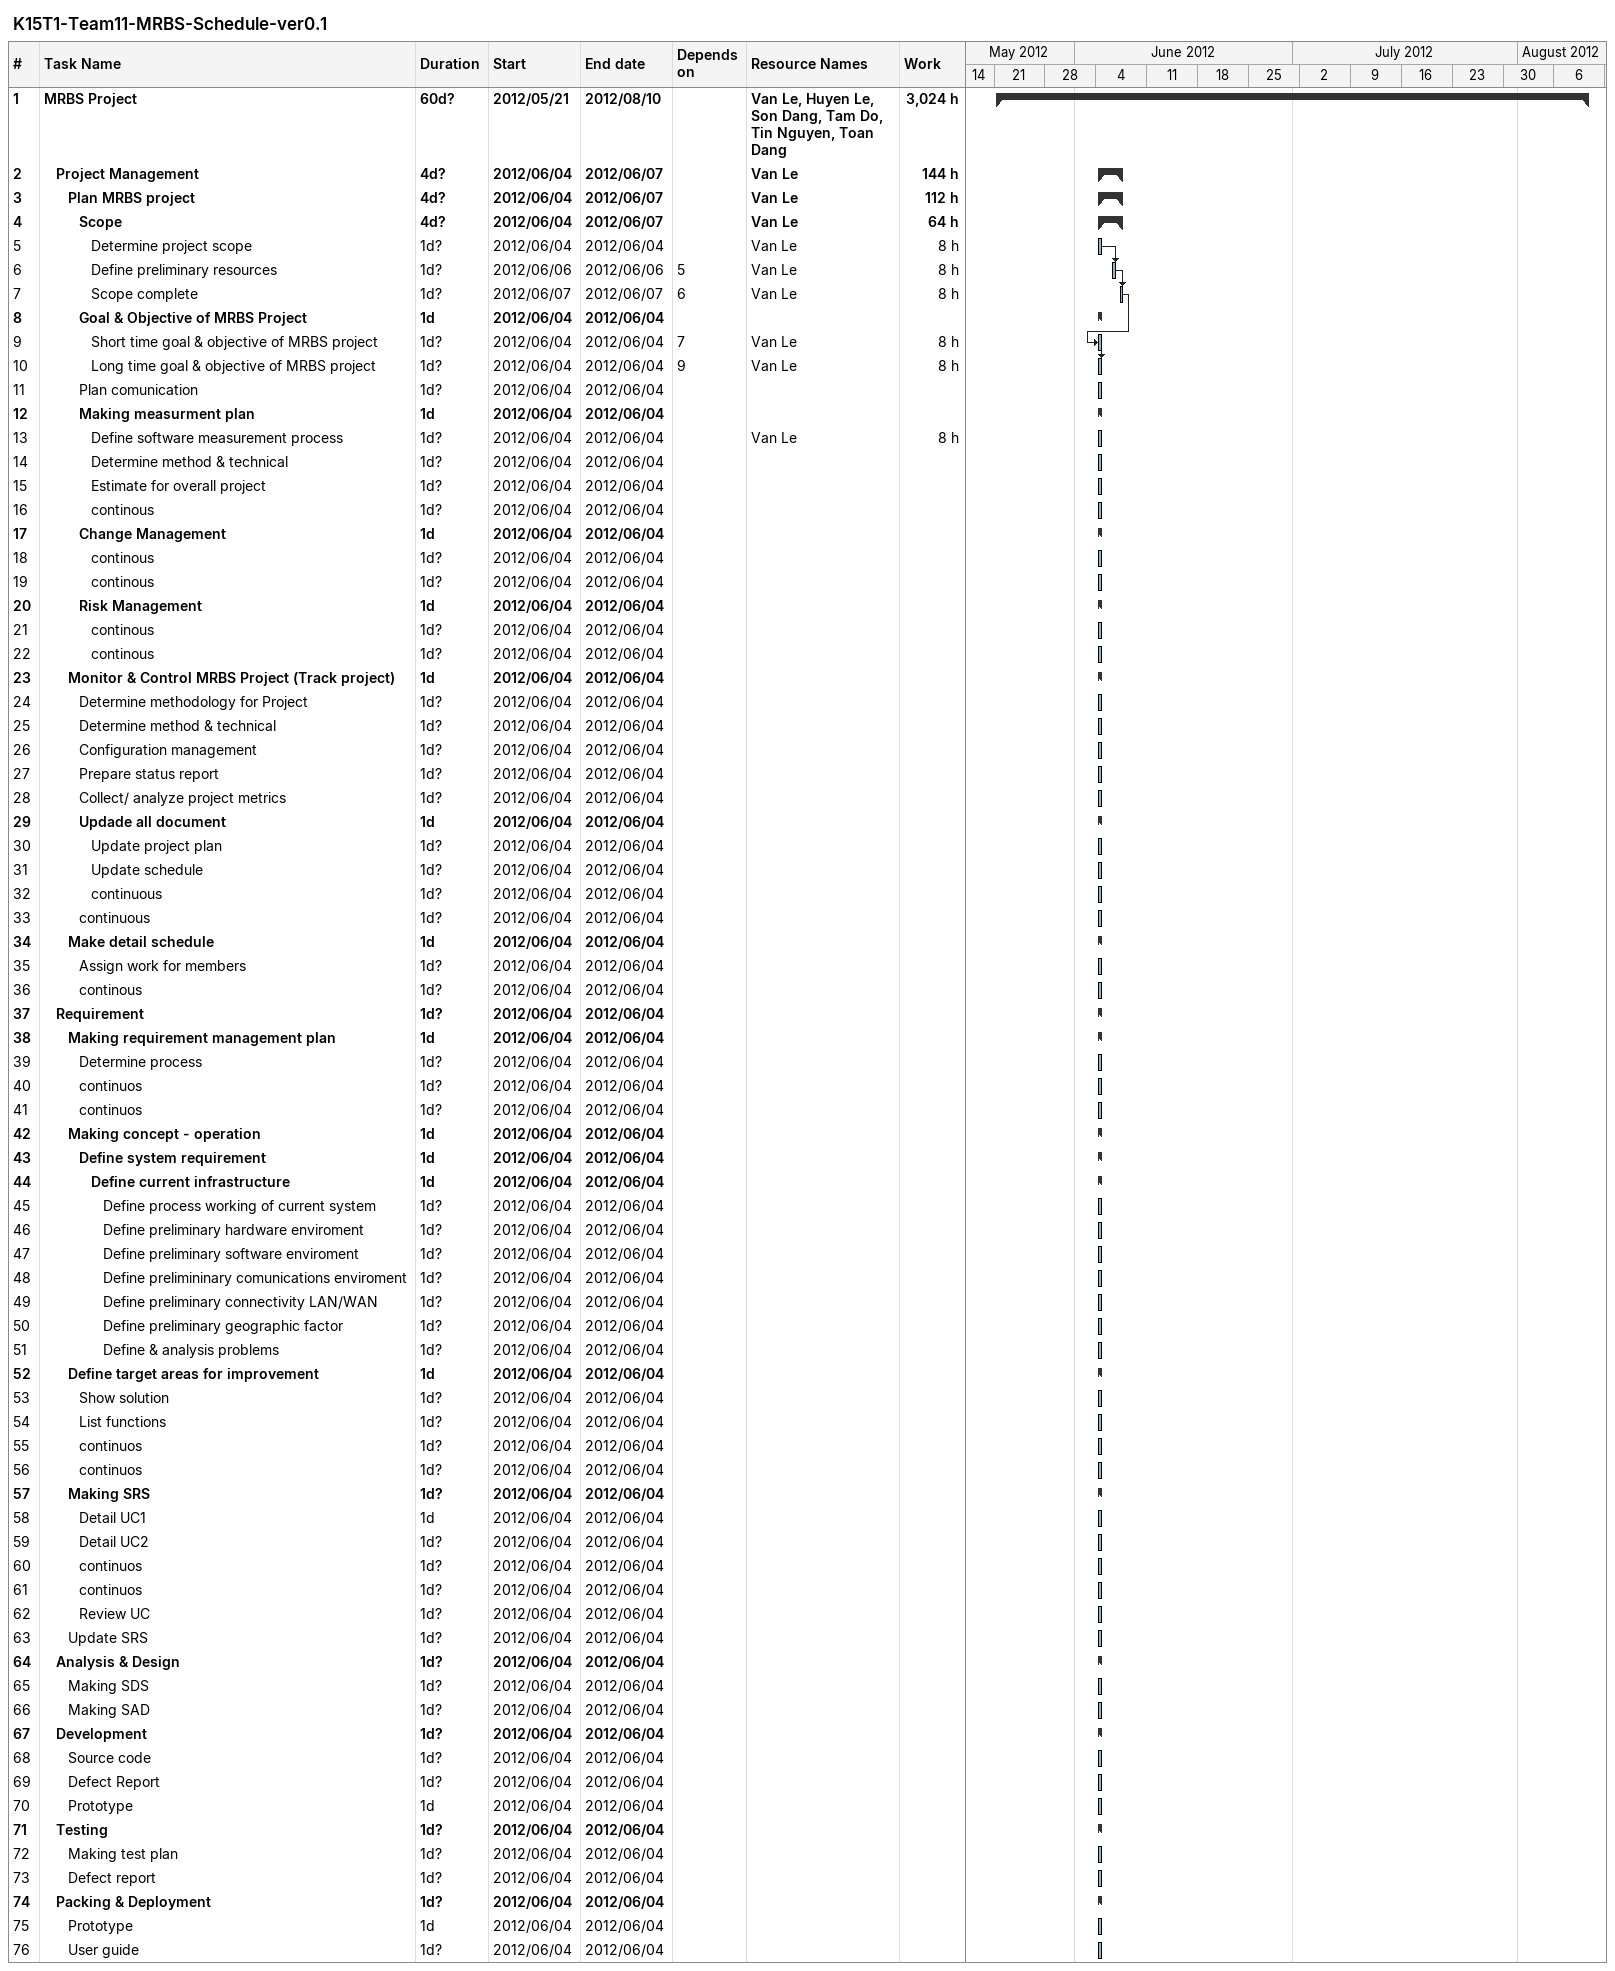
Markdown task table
K15T1-Team11-MRBS-Schedule-ver0.1

| ID | Level | Task | Duration | Start | Finish | Predecessors | Resources | Work (h) |
|---|---|---|---|---|---|---|---|---|
| 1 | 1 | **MRBS Project** | 60d? | 2012-05-21 | 2012-08-10 |  | Van Le, Huyen Le, Son Dang, Tam Do, Tin Nguyen, Toan Dang | 3024 |
| 2 | 2 | **Project Management** | 4d? | 2012-06-04 | 2012-06-07 |  | Van Le | 144 |
| 3 | 3 | **Plan MRBS project** | 4d? | 2012-06-04 | 2012-06-07 |  | Van Le | 112 |
| 4 | 4 | **Scope** | 4d? | 2012-06-04 | 2012-06-07 |  | Van Le | 64 |
| 5 | 5 | Determine project scope | 1d? | 2012-06-04 | 2012-06-04 |  | Van Le | 8 |
| 6 | 5 | Define preliminary resources | 1d? | 2012-06-06 | 2012-06-06 | 5 | Van Le | 8 |
| 7 | 5 | Scope complete | 1d? | 2012-06-07 | 2012-06-07 | 6 | Van Le | 8 |
| 8 | 4 | **Goal & Objective of MRBS Project** | 1d | 2012-06-04 | 2012-06-04 |  |  |  |
| 9 | 5 | Short time goal & objective of MRBS project | 1d? | 2012-06-04 | 2012-06-04 | 7 | Van Le | 8 |
| 10 | 5 | Long time goal & objective of MRBS project | 1d? | 2012-06-04 | 2012-06-04 | 9 | Van Le | 8 |
| 11 | 4 | Plan comunication | 1d? | 2012-06-04 | 2012-06-04 |  |  |  |
| 12 | 4 | **Making measurment plan** | 1d | 2012-06-04 | 2012-06-04 |  |  |  |
| 13 | 5 | Define software measurement process | 1d? | 2012-06-04 | 2012-06-04 |  | Van Le | 8 |
| 14 | 5 | Determine method & technical | 1d? | 2012-06-04 | 2012-06-04 |  |  |  |
| 15 | 5 | Estimate for overall project | 1d? | 2012-06-04 | 2012-06-04 |  |  |  |
| 16 | 5 | continous | 1d? | 2012-06-04 | 2012-06-04 |  |  |  |
| 17 | 4 | **Change Management** | 1d | 2012-06-04 | 2012-06-04 |  |  |  |
| 18 | 5 | continous | 1d? | 2012-06-04 | 2012-06-04 |  |  |  |
| 19 | 5 | continous | 1d? | 2012-06-04 | 2012-06-04 |  |  |  |
| 20 | 4 | **Risk Management** | 1d | 2012-06-04 | 2012-06-04 |  |  |  |
| 21 | 5 | continous | 1d? | 2012-06-04 | 2012-06-04 |  |  |  |
| 22 | 5 | continous | 1d? | 2012-06-04 | 2012-06-04 |  |  |  |
| 23 | 3 | **Monitor & Control MRBS Project (Track project)** | 1d | 2012-06-04 | 2012-06-04 |  |  |  |
| 24 | 4 | Determine methodology for Project | 1d? | 2012-06-04 | 2012-06-04 |  |  |  |
| 25 | 4 | Determine method & technical | 1d? | 2012-06-04 | 2012-06-04 |  |  |  |
| 26 | 4 | Configuration management | 1d? | 2012-06-04 | 2012-06-04 |  |  |  |
| 27 | 4 | Prepare status report | 1d? | 2012-06-04 | 2012-06-04 |  |  |  |
| 28 | 4 | Collect/ analyze project metrics | 1d? | 2012-06-04 | 2012-06-04 |  |  |  |
| 29 | 4 | **Updade all document** | 1d | 2012-06-04 | 2012-06-04 |  |  |  |
| 30 | 5 | Update project plan | 1d? | 2012-06-04 | 2012-06-04 |  |  |  |
| 31 | 5 | Update schedule | 1d? | 2012-06-04 | 2012-06-04 |  |  |  |
| 32 | 5 | continuous | 1d? | 2012-06-04 | 2012-06-04 |  |  |  |
| 33 | 4 | continuous | 1d? | 2012-06-04 | 2012-06-04 |  |  |  |
| 34 | 3 | **Make detail schedule** | 1d | 2012-06-04 | 2012-06-04 |  |  |  |
| 35 | 4 | Assign work for members | 1d? | 2012-06-04 | 2012-06-04 |  |  |  |
| 36 | 4 | continous | 1d? | 2012-06-04 | 2012-06-04 |  |  |  |
| 37 | 2 | **Requirement** | 1d? | 2012-06-04 | 2012-06-04 |  |  |  |
| 38 | 3 | **Making requirement management plan** | 1d | 2012-06-04 | 2012-06-04 |  |  |  |
| 39 | 4 | Determine process | 1d? | 2012-06-04 | 2012-06-04 |  |  |  |
| 40 | 4 | continuos | 1d? | 2012-06-04 | 2012-06-04 |  |  |  |
| 41 | 4 | continuos | 1d? | 2012-06-04 | 2012-06-04 |  |  |  |
| 42 | 3 | **Making concept - operation** | 1d | 2012-06-04 | 2012-06-04 |  |  |  |
| 43 | 4 | **Define system requirement** | 1d | 2012-06-04 | 2012-06-04 |  |  |  |
| 44 | 5 | **Define current infrastructure** | 1d | 2012-06-04 | 2012-06-04 |  |  |  |
| 45 | 6 | Define process working of current system | 1d? | 2012-06-04 | 2012-06-04 |  |  |  |
| 46 | 6 | Define preliminary hardware enviroment | 1d? | 2012-06-04 | 2012-06-04 |  |  |  |
| 47 | 6 | Define preliminary software enviroment | 1d? | 2012-06-04 | 2012-06-04 |  |  |  |
| 48 | 6 | Define prelimininary comunications enviroment | 1d? | 2012-06-04 | 2012-06-04 |  |  |  |
| 49 | 6 | Define preliminary connectivity LAN/WAN | 1d? | 2012-06-04 | 2012-06-04 |  |  |  |
| 50 | 6 | Define preliminary geographic factor | 1d? | 2012-06-04 | 2012-06-04 |  |  |  |
| 51 | 6 | Define & analysis problems | 1d? | 2012-06-04 | 2012-06-04 |  |  |  |
| 52 | 3 | **Define target areas for improvement** | 1d | 2012-06-04 | 2012-06-04 |  |  |  |
| 53 | 4 | Show solution | 1d? | 2012-06-04 | 2012-06-04 |  |  |  |
| 54 | 4 | List functions | 1d? | 2012-06-04 | 2012-06-04 |  |  |  |
| 55 | 4 | continuos | 1d? | 2012-06-04 | 2012-06-04 |  |  |  |
| 56 | 4 | continuos | 1d? | 2012-06-04 | 2012-06-04 |  |  |  |
| 57 | 3 | **Making SRS** | 1d? | 2012-06-04 | 2012-06-04 |  |  |  |
| 58 | 4 | Detail UC1 | 1d | 2012-06-04 | 2012-06-04 |  |  |  |
| 59 | 4 | Detail UC2 | 1d? | 2012-06-04 | 2012-06-04 |  |  |  |
| 60 | 4 | continuos | 1d? | 2012-06-04 | 2012-06-04 |  |  |  |
| 61 | 4 | continuos | 1d? | 2012-06-04 | 2012-06-04 |  |  |  |
| 62 | 4 | Review UC | 1d? | 2012-06-04 | 2012-06-04 |  |  |  |
| 63 | 3 | Update SRS | 1d? | 2012-06-04 | 2012-06-04 |  |  |  |
| 64 | 2 | **Analysis & Design** | 1d? | 2012-06-04 | 2012-06-04 |  |  |  |
| 65 | 3 | Making SDS | 1d? | 2012-06-04 | 2012-06-04 |  |  |  |
| 66 | 3 | Making SAD | 1d? | 2012-06-04 | 2012-06-04 |  |  |  |
| 67 | 2 | **Development** | 1d? | 2012-06-04 | 2012-06-04 |  |  |  |
| 68 | 3 | Source code | 1d? | 2012-06-04 | 2012-06-04 |  |  |  |
| 69 | 3 | Defect Report | 1d? | 2012-06-04 | 2012-06-04 |  |  |  |
| 70 | 3 | Prototype | 1d | 2012-06-04 | 2012-06-04 |  |  |  |
| 71 | 2 | **Testing** | 1d? | 2012-06-04 | 2012-06-04 |  |  |  |
| 72 | 3 | Making test plan | 1d? | 2012-06-04 | 2012-06-04 |  |  |  |
| 73 | 3 | Defect report | 1d? | 2012-06-04 | 2012-06-04 |  |  |  |
| 74 | 2 | **Packing & Deployment** | 1d? | 2012-06-04 | 2012-06-04 |  |  |  |
| 75 | 3 | Prototype | 1d | 2012-06-04 | 2012-06-04 |  |  |  |
| 76 | 3 | User guide | 1d? | 2012-06-04 | 2012-06-04 |  |  |  |
